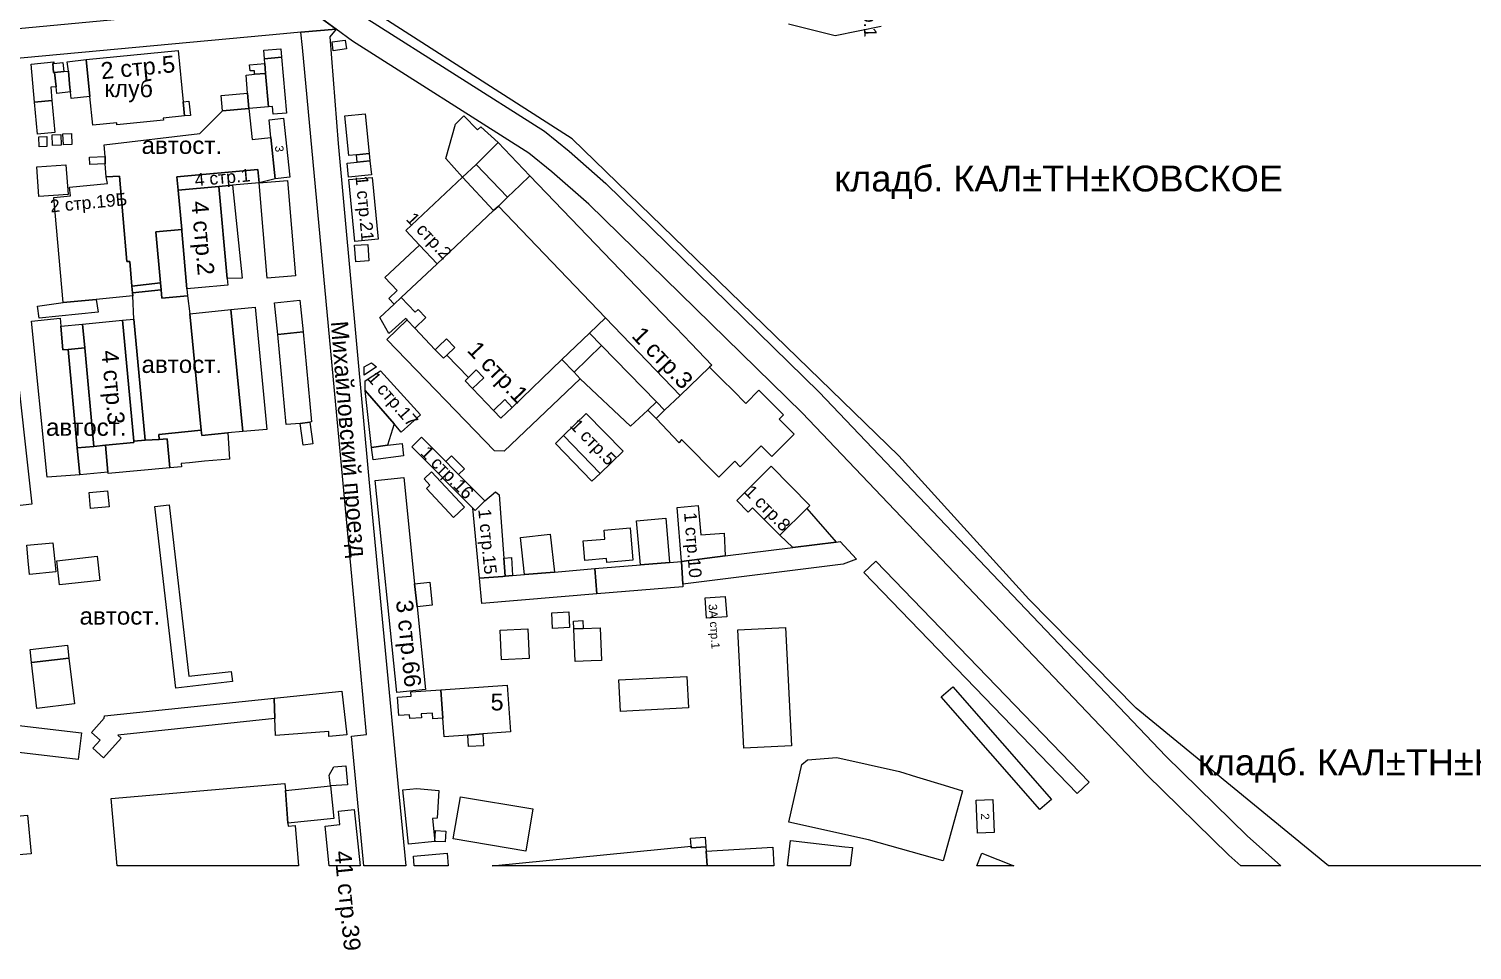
# Model space of a CAD drawing. Header units: metres. Extents: x 9999 to 15101, y 6965 to 11034.
# Drawn here: x 11639 to 12241, y 6965 to 7349 of the extents above; entities that cross this region are included whole.
import ezdxf
from ezdxf.enums import TextEntityAlignment as Align

# ---------------------------------------------------------------- set-up
doc = ezdxf.new("R2010")
doc.units = ezdxf.units.M
doc.header["$MEASUREMENT"] = 0
for name, color, linetype, lineweight in [('Слой 11', 7, 'Continuous', 0), ('Слой 12', 7, 'Continuous', 0), ('Слой 14', 7, 'Continuous', 0), ('Слой 25', 7, 'Continuous', 0), ('Слой 29', 7, 'Continuous', 0), ('Слой 3', 7, 'Continuous', 0), ('Слой 53', 7, 'Continuous', 0), ('Слой 8', 7, 'Continuous', 0), ('Слой 9', 7, 'Continuous', 0)]:
    doc.layers.add(name, color=color, linetype=linetype, lineweight=lineweight)
doc.styles.add('Style-arial', font='arial.shx')
doc.styles.add('Style-p131', font='p131.shx')

msp = doc.modelspace()

# ---------------------------------------------------------------- linework, layer by layer
at = {"layer": 'Слой 11', "color": 8, "linetype": 'Continuous', "lineweight": 0, "flags": 128}
for points in [[(12282.72, 7000), (12181.05, 7000), (12181.05, 7000), (12100.8, 7065.72), (12056.13, 7111.22), (12001.92, 7170.88), (11865.65, 7303.13), (11758.43, 7371.86)], [(11955.84, 7351.04), (11975.36, 7346.24), (11994.56, 7350.08)]]:
    msp.add_lwpolyline(points, dxfattribs=at)
at = {"layer": 'Слой 14', "color": 8, "linetype": 'Continuous', "lineweight": 0, "flags": 128}
for points in [[(11671.36, 7287.2), (11670.94, 7292.64), (11670.81, 7295.72), (11670.5, 7300.64), (11710.34, 7305.28), (11719.87, 7314.74), (11730.82, 7315.68), (11732.17, 7302.82), (11739.96, 7303.69), (11741.78, 7286.41), (11735.11, 7284.7), (11734.6, 7290.33), (11700.81, 7287.3), (11701.31, 7281.67), (11702.79, 7265.23), (11692.05, 7264.26), (11693.95, 7243.09), (11682.06, 7241.71), (11681.11, 7251.99), (11679.94, 7251.88), (11676.8, 7287.52), (11671.36, 7287.2)], [(11687.53, 7177.45), (11682.82, 7227.86), (11682.43, 7237.65), (11682.32, 7238.82), (11694.21, 7240.2), (11694.53, 7236.65), (11705.26, 7237.62), (11706.19, 7230.19), (11710.95, 7181.6), (11693.22, 7179.78), (11693.42, 7177.69), (11687.53, 7177.45)], [(11640.16, 7227.04), (11652.06, 7228.33), (11652.4, 7225.01), (11653.26, 7215.12), (11655.43, 7215.32), (11659.27, 7174.21), (11660.32, 7163), (11646.75, 7162.07), (11640.16, 7227.04)]]:
    msp.add_lwpolyline(points, close=True, dxfattribs=at)
at = {"layer": 'Слой 25', "color": 8, "linetype": 'Continuous', "lineweight": 0, "flags": 128}
for points in [[(11736.96, 7358.72), (11743.95, 7369.64), (11746.41, 7366.02), (11759.57, 7354.35), (11767.16, 7348.83), (11752.54, 7347.54), (11745.27, 7346.87), (11629.58, 7336.15), (11406.36, 7315.48), (11399.53, 7330.44), (11409.28, 7328), (11736.96, 7358.72)], [(11778.7, 7000), (11774.56, 7043.79), (11773.57, 7054.08), (11779.84, 7054.72), (11777.3, 7081.93), (11753.13, 7341.22), (11752.54, 7347.54), (11767.16, 7348.83), (11764.56, 7345.6), (11768.05, 7301.21), (11780.87, 7161.2), (11792.92, 7034.29), (11796.26, 7000), (11778.7, 7000)]]:
    msp.add_lwpolyline(points, close=True, dxfattribs=at)
msp.add_lwpolyline([(11780.48, 7352.96), (11854.08, 7306.24), (11864.32, 7297.92), (11879.68, 7284.48), (11968.64, 7197.44), (12113.28, 7045.76), (12147.2, 7012.48), (12161.24, 7000), (12144.43, 7000), (12144.43, 7000), (12139.46, 7004.41), (12105.14, 7038.1), (11961.49, 7188.8), (11872.63, 7275.78), (11857.18, 7289.32), (11847.55, 7297.14), (11773.99, 7343.86), (11767.16, 7348.83), (11759.57, 7354.35)], dxfattribs=at)
at = {"layer": 'Слой 3', "color": 8, "linetype": 'Continuous', "lineweight": 0, "flags": 128}
for points in [[(11771.51, 7340.58), (11766.03, 7339.84), (11765.53, 7343.48), (11771.01, 7344.23), (11771.51, 7340.58)], [(11664.47, 7320.76), (11662.94, 7336.14), (11701.26, 7339.96), (11703.39, 7318.56), (11703.99, 7312.62), (11695.13, 7311.74), (11695.21, 7310.86), (11675.77, 7308.92), (11675.68, 7309.8), (11665.67, 7308.8), (11664.47, 7320.76)], [(11744.47, 7337.11), (11737.28, 7336.5), (11736.98, 7340.03), (11744.17, 7340.64), (11744.47, 7337.11)], [(11650.4, 7324.77), (11648.19, 7324.57), (11648.7, 7319.01), (11641.41, 7318.34), (11640, 7334.24), (11649.44, 7335.2), (11649.5, 7334.55), (11649, 7334.5), (11649.37, 7330.75), (11649.8, 7330.79), (11650.4, 7324.77)], [(11653.62, 7331.17), (11649.8, 7330.79), (11649.37, 7330.75), (11649, 7334.5), (11649.5, 7334.55), (11653.25, 7334.93), (11653.62, 7331.17)], [(11655.52, 7331.36), (11656.21, 7324.41), (11656.39, 7322.62), (11650.67, 7322.05), (11650.4, 7324.77), (11649.8, 7330.79), (11653.62, 7331.17), (11655.52, 7331.36)], [(11664.47, 7320.76), (11656.7, 7319.93), (11656.39, 7322.62), (11656.21, 7324.41), (11655.52, 7331.36), (11655.09, 7335.15), (11662.94, 7336.14), (11664.47, 7320.76)], [(11737.45, 7334.44), (11737.8, 7330.39), (11733.13, 7329.99), (11733.13, 7331.41), (11731.34, 7331.41), (11731.13, 7333.9), (11737.45, 7334.44)], [(11738.99, 7316.38), (11737.8, 7330.39), (11737.45, 7334.44), (11737.28, 7336.5), (11744.47, 7337.11), (11746.46, 7313.8), (11740.92, 7313.33), (11740.65, 7316.52), (11738.99, 7316.38)], [(11737.8, 7330.39), (11738.99, 7316.38), (11730.82, 7315.68), (11730.27, 7322.11), (11729.63, 7329.69), (11733.13, 7329.99), (11737.8, 7330.39)], [(11730.82, 7315.68), (11719.87, 7314.74), (11719.32, 7321.18), (11730.27, 7322.11), (11730.82, 7315.68)], [(11648.7, 7319.01), (11649.92, 7305.71), (11642.62, 7305.04), (11641.41, 7318.34), (11648.7, 7319.01)], [(11703.39, 7318.56), (11705.83, 7318.8), (11706.42, 7312.86), (11703.99, 7312.62), (11703.39, 7318.56)], [(11775.73, 7296.48), (11772.51, 7296.16), (11770.86, 7312.73), (11779.36, 7313.58), (11781.01, 7297.01), (11775.73, 7296.48)], [(11741.78, 7286.41), (11739.96, 7303.69), (11739.22, 7311.05), (11745.28, 7311.68), (11747.84, 7287.04), (11741.78, 7286.41)], [(11834.83, 7301.5), (11825.57, 7292.42), (11819.85, 7287.04), (11812.97, 7294.85), (11816.97, 7309.21), (11820.47, 7312.64), (11826.14, 7306.9), (11827.54, 7308.16), (11834.83, 7301.5)], [(11646.59, 7299.88), (11643.37, 7299.8), (11643.28, 7303.99), (11646.5, 7304.07), (11646.59, 7299.88)], [(11652.52, 7300.45), (11648.9, 7300.35), (11648.77, 7304.78), (11652.4, 7304.88), (11652.52, 7300.45)], [(11657.01, 7300.74), (11653.48, 7300.57), (11653.26, 7305.21), (11656.79, 7305.38), (11657.01, 7300.74)], [(11834.83, 7301.5), (11848.05, 7287.69), (11843.89, 7283.71), (11838.71, 7278.74), (11825.57, 7292.42), (11834.83, 7301.5)], [(11670.81, 7295.72), (11670.94, 7292.64), (11664.45, 7292.36), (11664.32, 7295.45), (11670.81, 7295.72)], [(11775.73, 7296.48), (11781.01, 7297.01), (11781.31, 7293.95), (11776.03, 7293.42), (11775.73, 7296.48)], [(11642.38, 7291.42), (11654.48, 7292.3), (11655.39, 7279.87), (11643.28, 7278.98), (11642.38, 7291.42)], [(11735.11, 7284.7), (11723.99, 7283.71), (11718.32, 7283.19), (11701.31, 7281.67), (11700.81, 7287.3), (11734.6, 7290.33), (11735.11, 7284.7)], [(11776.03, 7293.42), (11781.31, 7293.95), (11781.9, 7288.11), (11772.38, 7287.16), (11771.8, 7293), (11776.03, 7293.42)], [(11832.88, 7273.17), (11819.85, 7287.04), (11825.57, 7292.42), (11838.71, 7278.74), (11834.86, 7275.04), (11832.88, 7273.17)], [(11653.37, 7234.85), (11649.44, 7278.56), (11656.39, 7279.29), (11656.04, 7282.93), (11671.84, 7284.47), (11671.36, 7287.2), (11676.8, 7287.52), (11679.94, 7251.88), (11681.11, 7251.99), (11682.06, 7241.71), (11682.32, 7238.82), (11682.43, 7237.65), (11667.18, 7236.17), (11653.37, 7234.85)], [(11702.79, 7265.23), (11701.31, 7281.67), (11718.32, 7283.19), (11721.81, 7244.83), (11722, 7242.07), (11709.61, 7240.96), (11705, 7240.55), (11702.84, 7264.6), (11702.79, 7265.23)], [(11721.81, 7244.83), (11718.32, 7283.19), (11723.99, 7283.71), (11728.03, 7245.04), (11721.81, 7244.83)], [(11738.5, 7244.98), (11735.11, 7284.7), (11746.87, 7285.7), (11750.26, 7245.99), (11738.5, 7244.98)], [(11784.67, 7261.2), (11775.02, 7260.27), (11772.54, 7286.09), (11782.19, 7287.02), (11784.67, 7261.2)], [(11809.29, 7251.02), (11801.96, 7258.82), (11796.26, 7264.89), (11819.85, 7287.04), (11832.88, 7273.17), (11809.29, 7251.02)], [(11910.65, 7196.1), (11879.55, 7228.5), (11834.86, 7275.04), (11838.71, 7278.74), (11843.89, 7283.71), (11848.05, 7287.69), (11899.47, 7234.13), (11907.23, 7226.04), (11908.82, 7224.39), (11915.25, 7217.69), (11923.83, 7208.75), (11922.96, 7207.92), (11910.65, 7196.1)], [(11822.37, 7203.6), (11813.38, 7212.94), (11816.66, 7216.09), (11813.21, 7219.69), (11809.92, 7216.52), (11808.52, 7215.18), (11799.98, 7224.08), (11804.67, 7228.58), (11801.41, 7231.99), (11800.2, 7230.83), (11794.26, 7236.91), (11809.29, 7251.02), (11832.88, 7273.17), (11834.86, 7275.04), (11879.55, 7228.5), (11872.83, 7222.05), (11861.38, 7211.06), (11840.63, 7191.13), (11837.54, 7194.35), (11832.85, 7189.84), (11824.09, 7198.97), (11828.78, 7203.47), (11825.64, 7206.74), (11822.37, 7203.6)], [(11702.79, 7265.23), (11702.84, 7264.6), (11705, 7240.55), (11705.26, 7237.62), (11694.53, 7236.65), (11694.21, 7240.2), (11693.95, 7243.09), (11692.05, 7264.26), (11702.79, 7265.23)], [(11780.88, 7252.2), (11775.41, 7251.79), (11774.9, 7258.69), (11780.36, 7259.1), (11780.88, 7252.2)], [(11794.26, 7236.91), (11791.44, 7234.16), (11789.19, 7236.57), (11792.65, 7239.81), (11787.52, 7245.28), (11801.96, 7258.82), (11809.29, 7251.02), (11794.26, 7236.91)], [(11693.95, 7243.09), (11694.21, 7240.2), (11682.32, 7238.82), (11682.06, 7241.71), (11693.95, 7243.09)], [(11667.18, 7236.17), (11667.94, 7230.85), (11643.38, 7228.32), (11642.68, 7233.38), (11653.37, 7234.85), (11667.18, 7236.17)], [(11741.46, 7234.71), (11752.07, 7235.85), (11753.49, 7222.67), (11742.89, 7221.53), (11741.46, 7234.71)], [(11796.82, 7227.53), (11796.79, 7227.56), (11796.15, 7228.21), (11789.16, 7221.94), (11785.44, 7228.64), (11791.44, 7234.16), (11794.26, 7236.91), (11800.2, 7230.83), (11801.41, 7231.99), (11804.67, 7228.58), (11799.98, 7224.08), (11796.82, 7227.53)], [(11711.17, 7179.42), (11710.95, 7181.6), (11706.19, 7230.19), (11723.33, 7231.87), (11728.31, 7181.1), (11721.99, 7180.57), (11711.17, 7179.42)], [(11662.33, 7215.97), (11655.43, 7215.32), (11653.26, 7215.12), (11652.4, 7225.01), (11661.41, 7225.86), (11662.33, 7215.97)], [(11662.33, 7215.97), (11661.41, 7225.86), (11678.12, 7227.42), (11682.83, 7177.01), (11682.89, 7176.42), (11670.96, 7175.3), (11666.17, 7174.86), (11662.33, 7215.97)], [(11687.53, 7177.45), (11682.83, 7177.01), (11678.12, 7227.42), (11682.82, 7227.86), (11687.53, 7177.45)], [(11879.55, 7228.5), (11910.65, 7196.1), (11904.19, 7189.9), (11900.78, 7193.4), (11877.84, 7216.92), (11872.83, 7222.05), (11879.55, 7228.5)], [(11816.66, 7216.09), (11813.38, 7212.94), (11811.97, 7211.59), (11808.52, 7215.18), (11809.92, 7216.52), (11813.21, 7219.69), (11816.66, 7216.09)], [(11866.41, 7205.74), (11861.38, 7211.06), (11872.83, 7222.05), (11877.84, 7216.92), (11866.41, 7205.74)], [(11877.84, 7216.92), (11900.78, 7193.4), (11897.21, 7189.91), (11890.02, 7183.27), (11868.96, 7203.04), (11866.41, 7205.74), (11877.84, 7216.92)], [(11640.26, 7150.74), (11623.21, 7148.87), (11622.07, 7159.3), (11625.55, 7159.68), (11620.63, 7204.71), (11617.14, 7204.33), (11616.08, 7214.07), (11633.13, 7215.93), (11640.26, 7150.74)], [(11666.17, 7174.86), (11659.27, 7174.21), (11655.43, 7215.32), (11662.33, 7215.97), (11666.17, 7174.86)], [(11778.85, 7204.58), (11778.85, 7207.98), (11782.01, 7209.74), (11784.07, 7207.98), (11778.85, 7204.58)], [(11802.34, 7188.05), (11794.38, 7180.82), (11791.34, 7184.31), (11779.26, 7198.14), (11779.26, 7202.14), (11785.7, 7206.37), (11802.34, 7188.05)], [(11820.95, 7202.24), (11822.37, 7203.6), (11825.64, 7206.74), (11828.78, 7203.47), (11824.09, 7198.97), (11820.95, 7202.24)], [(11910.24, 7176.32), (11900.62, 7186.42), (11904.19, 7189.9), (11910.65, 7196.1), (11922.96, 7207.92), (11928.4, 7202.49), (11932.65, 7198.23), (11938.08, 7192.8), (11943.52, 7198.24), (11953.76, 7188), (11951.92, 7186.16), (11958.16, 7179.92), (11948.88, 7170.64), (11944.48, 7175.04), (11935.76, 7166.32), (11933.44, 7168.64), (11926.87, 7162.07), (11911.28, 7177.68), (11910.24, 7176.32)], [(11781.92, 7174.45), (11779.26, 7198.14), (11791.34, 7184.31), (11788.66, 7175.33), (11781.92, 7174.45)], [(11840.63, 7191.13), (11835.93, 7186.63), (11832.85, 7189.84), (11837.54, 7194.35), (11840.63, 7191.13)], [(11904.19, 7189.9), (11900.62, 7186.42), (11897.21, 7189.91), (11900.78, 7193.4), (11904.19, 7189.9)], [(11877.37, 7163.58), (11862.01, 7179.42), (11871.52, 7188.64), (11886.88, 7172.8), (11877.37, 7163.58)], [(11706.05, 7168.07), (11702.52, 7167.73), (11702.65, 7166.4), (11697.84, 7165.94), (11696.7, 7178), (11693.42, 7177.69), (11693.22, 7179.78), (11710.95, 7181.6), (11711.17, 7179.42), (11721.99, 7180.57), (11722.79, 7169.6), (11712.28, 7168.65), (11706.05, 7168.07)], [(11756.25, 7184.98), (11757.46, 7175.88), (11753.4, 7175.34), (11752.19, 7184.44), (11756.25, 7184.98)], [(11666.17, 7174.86), (11670.96, 7175.3), (11672.01, 7164.09), (11660.32, 7163), (11659.27, 7174.21), (11666.17, 7174.86)], [(11670.96, 7175.3), (11682.89, 7176.42), (11682.83, 7177.01), (11687.53, 7177.45), (11693.42, 7177.69), (11696.7, 7178), (11697.84, 7165.94), (11672.06, 7163.51), (11672.01, 7164.09), (11670.96, 7175.3)], [(11781.92, 7174.45), (11788.66, 7175.33), (11794.67, 7176.11), (11795.34, 7170.94), (11782.58, 7169.28), (11781.92, 7174.45)], [(11829.2, 7152.16), (11825.15, 7148.12), (11824.22, 7149.05), (11798.72, 7174.65), (11802.78, 7178.69), (11812.91, 7168.52), (11815.85, 7165.56), (11818.29, 7163.11), (11829.2, 7152.16)], [(11818.29, 7163.11), (11815.85, 7165.56), (11812.91, 7168.52), (11815.37, 7170.97), (11820.75, 7165.56), (11818.29, 7163.11)], [(11820.76, 7149.57), (11816.18, 7145.24), (11804.82, 7157.27), (11806.34, 7158.71), (11803.85, 7161.35), (11806.91, 7164.23), (11820.76, 7149.57)], [(11948.64, 7166.56), (11964.79, 7150.25), (11963.54, 7149.02), (11952.2, 7137.8), (11940.81, 7149.27), (11939.01, 7147.49), (11934.24, 7152.31), (11948.64, 7166.56)], [(11804.48, 7073.53), (11792.52, 7072.3), (11783.42, 7160.62), (11795.39, 7161.86), (11799.94, 7117.54), (11800.93, 7107.99), (11804.48, 7073.53)], [(11671.91, 7156.3), (11672.51, 7149.65), (11664.83, 7148.96), (11664.23, 7155.6), (11671.91, 7156.3)], [(11829.2, 7152.16), (11833.6, 7155.89), (11835.17, 7154.72), (11837.09, 7128.29), (11837.75, 7120.75), (11836.71, 7120.66), (11827.04, 7119.85), (11824.22, 7149.05), (11825.15, 7148.12), (11829.2, 7152.16)], [(11906.29, 7126.49), (11894.11, 7125.47), (11892.47, 7143.79), (11904.64, 7144.88), (11906.29, 7126.49)], [(11929.5, 7129.18), (11911.25, 7126.91), (11909.36, 7149.44), (11918.22, 7150.18), (11919.36, 7137.92), (11928.96, 7138.72), (11929.5, 7129.18)], [(11952.2, 7137.8), (11963.54, 7149.02), (11975.78, 7134.94), (11957.66, 7132.68), (11952.2, 7137.8)], [(11870.16, 7135.44), (11879.25, 7136.23), (11878.92, 7139.98), (11889.77, 7140.93), (11890.95, 7127.38), (11880.1, 7126.43), (11879.95, 7128.15), (11870.87, 7127.35), (11870.16, 7135.44)], [(11649.1, 7134.66), (11649.71, 7128.17), (11650.25, 7122.49), (11639.3, 7121.45), (11638.77, 7127.08), (11638.15, 7133.63), (11649.1, 7134.66)], [(11858.25, 7122.47), (11845.77, 7121.42), (11844.04, 7136.93), (11856.48, 7138.32), (11858.25, 7122.47)], [(11911.25, 7126.91), (11929.5, 7129.18), (11957.66, 7132.68), (11975.78, 7134.94), (11977.43, 7135.14), (11984.16, 7127.84), (11978.72, 7125.76), (11911.78, 7117.4), (11911.25, 7126.91)], [(11650.71, 7127.14), (11667.53, 7129.04), (11668.67, 7119), (11651.85, 7117.1), (11650.71, 7127.14)], [(11840.77, 7121), (11837.75, 7120.75), (11837.09, 7128.29), (11840.3, 7128.49), (11840.77, 7121)], [(11911.78, 7117.4), (11911.84, 7116.32), (11875.95, 7113.38), (11875.07, 7123.88), (11894.11, 7125.47), (11906.29, 7126.49), (11911.25, 7126.91), (11911.78, 7117.4)], [(12076.3, 7030.07), (11987.34, 7122.23), (11992.32, 7127.04), (12081.28, 7034.88), (12076.3, 7030.07)], [(11837.75, 7120.75), (11840.77, 7121), (11845.77, 7121.42), (11858.25, 7122.47), (11875.07, 7123.88), (11875.95, 7113.38), (11827.92, 7109.35), (11827.04, 7119.85), (11836.71, 7120.66), (11837.75, 7120.75)], [(11799.94, 7117.54), (11806.3, 7118.19), (11807.28, 7108.65), (11800.93, 7107.99), (11799.94, 7117.54)], [(11921.11, 7111.66), (11929.51, 7112.26), (11930.11, 7103.86), (11921.71, 7103.26), (11921.11, 7111.66)], [(11857.44, 7099), (11857.09, 7105.52), (11864.21, 7105.9), (11864.56, 7099.39), (11857.44, 7099)], [(11836.18, 7085.9), (11835.63, 7098.29), (11847.09, 7098.8), (11847.65, 7086.41), (11836.18, 7085.9)], [(11870.28, 7098.91), (11866.33, 7098.75), (11866.18, 7102.03), (11870.14, 7102.2), (11870.28, 7098.91)], [(11866.9, 7085.22), (11866.33, 7098.75), (11870.28, 7098.91), (11877.29, 7099.21), (11877.72, 7089.04), (11877.87, 7085.63), (11873.6, 7085.51), (11866.9, 7085.22)], [(11937.28, 7049.05), (11934.72, 7098.33), (11954.56, 7099.36), (11957.12, 7050.08), (11937.28, 7049.05)], [(11655.78, 7086.57), (11640.21, 7084.79), (11639.6, 7090.15), (11655.12, 7091.94), (11655.78, 7086.57)], [(11640.21, 7084.79), (11655.78, 7086.57), (11658.08, 7067.57), (11642.4, 7065.63), (11640.21, 7084.79)], [(11914.11, 7065.83), (11885.79, 7064.39), (11885.12, 7077.52), (11913.44, 7078.96), (11914.11, 7065.83)], [(11741.58, 7061.37), (11741.34, 7069.91), (11769.6, 7072.8), (11771.68, 7054.56), (11764.16, 7053.92), (11764.16, 7056), (11741.95, 7054.36), (11741.58, 7061.37)], [(11810.87, 7073.41), (11811.71, 7061.61), (11807.57, 7061.32), (11807.4, 7063.69), (11802.64, 7063.35), (11802.75, 7061.75), (11797.95, 7061.41), (11797.84, 7062.94), (11793.33, 7062.62), (11792.79, 7070.24), (11798.5, 7070.65), (11798.37, 7072.52), (11810.87, 7073.41)], [(11838.46, 7075.35), (11839.85, 7055.78), (11828.37, 7054.96), (11822.14, 7054.52), (11812.26, 7053.81), (11810.87, 7073.41), (11838.46, 7075.35)], [(12024.42, 7074.65), (12065.49, 7027.66), (12060.65, 7023.43), (12019.58, 7070.42), (12024.42, 7074.65)], [(11676.12, 7054.41), (11677.52, 7053.16), (11670.21, 7044.99), (11665.71, 7049.01), (11668.73, 7052.39), (11665.17, 7055.57), (11670.49, 7061.52), (11670.61, 7062.45), (11741.34, 7069.91), (11741.58, 7061.37), (11676.12, 7054.41)], [(11633.8, 7058.63), (11660.96, 7055.42), (11659.65, 7044.34), (11632.49, 7047.56), (11633.8, 7058.63)], [(11822.14, 7054.52), (11828.37, 7054.96), (11828.64, 7050.08), (11822.4, 7049.73), (11822.14, 7054.52)], [(11961.44, 7042.24), (11963.84, 7044.16), (11976, 7045.12), (12002.08, 7039.36), (12009.23, 7037.15), (12020.83, 7033.56), (12028.48, 7031.2), (12020.32, 7002.08), (11989.28, 7010.88), (11956.03, 7018.21), (11961.44, 7042.24)], [(11764.8, 7033.28), (11764.25, 7037.76), (11766.2, 7041.2), (11771.25, 7041.67), (11771.99, 7033.79), (11764.8, 7033.28)], [(11675.85, 7000), (11673.42, 7028.05), (11745.86, 7034.33), (11746.08, 7031.36), (11747.11, 7017.75), (11747.2, 7016.55), (11750.08, 7016.8), (11751.54, 7000), (11675.85, 7000)], [(11747.11, 7017.75), (11746.08, 7031.36), (11764.8, 7033.28), (11766.19, 7019.7), (11747.11, 7017.75)], [(11795.04, 7031.68), (11800.82, 7032.28), (11810.08, 7031.36), (11809.28, 7019.84), (11807.34, 7019.68), (11808.34, 7010.19), (11797.41, 7009.05), (11795.04, 7031.68)], [(11846.31, 7006.12), (11816.07, 7011.24), (11819.04, 7028.8), (11849.28, 7023.68), (11846.31, 7006.12)], [(12041.63, 7013.86), (12034.67, 7013.56), (12034.08, 7027.36), (12041.03, 7027.66), (12041.63, 7013.86)], [(11558.13, 7000), (11556.85, 7013.31), (11585.6, 7016.07), (11592.3, 7016.72), (11598.9, 7017.35), (11638.52, 7021.16), (11640.07, 7005.04), (11634.67, 7004.52), (11602.51, 7001.43), (11594.38, 7000.66), (11587.61, 7000), (11558.13, 7000)], [(11764.23, 7000), (11762.56, 7016.48), (11768.8, 7017.28), (11768.16, 7022.72), (11774.72, 7023.52), (11777.17, 7000), (11764.23, 7000)], [(11808.34, 7010.19), (11808.6, 7014.7), (11812.91, 7014.45), (11812.65, 7009.95), (11808.34, 7010.19)], [(11832.32, 7000), (11915.2, 7008.19), (11915.24, 7007.53), (11921.4, 7007.9), (11921.51, 7006.08), (11921.87, 7000), (11832.32, 7000)], [(11915.24, 7007.53), (11915.2, 7008.19), (11915, 7011.51), (11921.17, 7011.87), (11921.4, 7007.9), (11915.24, 7007.53)], [(11921.51, 7006.08), (11949.26, 7007.72), (11949.72, 7000), (11921.87, 7000), (11921.51, 7006.08)], [(11955.47, 7000), (11956.67, 7010.51), (11979.35, 7007.93), (11982.48, 7007.57), (11981.62, 7000), (11955.47, 7000)], [(11799.76, 7000), (11799.4, 7003.96), (11813.48, 7005.26), (11813.96, 7000), (11799.76, 7000)], [(12034.4, 7000), (12036.48, 7005.28), (12049.88, 7000), (12034.4, 7000)]]:
    msp.add_lwpolyline(points, close=True, dxfattribs=at)
at = {"layer": 'Слой 53', "color": 8, "linetype": 'Continuous', "lineweight": 0, "flags": 128}
for points in [[(11723.33, 7231.87), (11733.37, 7232.86), (11738.36, 7181.93), (11728.31, 7181.1), (11723.33, 7231.87)], [(11796.79, 7227.56), (11796.82, 7227.53), (11799.98, 7224.08), (11808.52, 7215.18), (11811.97, 7211.59), (11813.38, 7212.94), (11822.37, 7203.6), (11820.95, 7202.24), (11824.09, 7198.97), (11832.85, 7189.84), (11835.93, 7186.63), (11840.63, 7191.13), (11861.38, 7211.06), (11866.41, 7205.74), (11868.96, 7203.04), (11837.28, 7172.8), (11833.28, 7172.96), (11788.39, 7219.45), (11796.79, 7227.56)], [(11742.89, 7221.53), (11753.49, 7222.67), (11756.97, 7185.03), (11756.25, 7184.98), (11752.19, 7184.44), (11746.34, 7184.05), (11742.89, 7221.53)], [(11862.01, 7179.42), (11877.37, 7163.58), (11873.9, 7160.38), (11858.62, 7176.13), (11862.01, 7179.42)], [(11691.57, 7149.74), (11697.5, 7150.43), (11705.76, 7079.02), (11723.46, 7081.07), (11723.95, 7076.77), (11700.33, 7074.04), (11691.57, 7149.74)]]:
    msp.add_lwpolyline(points, close=True, dxfattribs=at)

# ---------------------------------------------------------------- texts
at = {"layer": 'Слой 12', "color": 8, "linetype": 'Continuous', "lineweight": 0, "style": 'Style-arial'}
for p in [(11974.99, 7281.14), (12126.62, 7037.77)]:
    msp.add_text('кладб. КАЛ±ТН±КОВСКОЕ', height=10.8, dxfattribs=at).set_placement(p)
at = {"layer": 'Слой 14', "color": 8, "linetype": 'Continuous', "lineweight": 0, "style": 'Style-arial'}
for p in [(11686.06, 7296.82), (11686.04, 7205.48), (11646.2, 7179.27), (11660.2, 7100.55)]:
    msp.add_text('автост.', height=7.2, dxfattribs=at).set_placement(p)
at = {"layer": 'Слой 29', "color": 8, "linetype": 'Continuous', "lineweight": 0, "style": 'Style-p131'}
msp.add_text('Михайловский проезд', height=7.2, rotation=274.7, dxfattribs=at).set_placement((11764.94, 7226.83))
at = {"layer": 'Слой 8', "color": 8, "linetype": 'Continuous', "lineweight": 0, "style": 'Style-p131'}
msp.add_text('клуб', height=7.2, dxfattribs=at).set_placement((11670.61, 7320.47))
at = {"layer": 'Слой 9', "color": 8, "linetype": 'Continuous', "lineweight": 0, "style": 'Style-arial'}
for s, height, rotation, p in [('11 стр.1', 5.25, 271, (11989.83, 7359.14)), ('3', 3.5, 275.9, (11743.54, 7298.95)), ('2 стр.19Б', 5.25, 5.5, (11663.97, 7276.54)), ('4 стр.2', 7, 275.1, (11711.67, 7261.73)), ('3 стр.66', 7, 275.8, (11797.48, 7092.69)), ('2', 3.5, 272.4, (12037.86, 7020.54))]:
    msp.add_text(s, height=height, rotation=rotation, dxfattribs=at).set_placement(p, align=Align.MIDDLE_CENTER)
for s, height, rotation, p in [('2 стр.5', 7, 5.6, (11669.38, 7327.91)), ('4 стр.1', 5.25, 5.1, (11708.46, 7283.32)), ('1 стр.3', 7, 313.8, (11890.08, 7220.64)), ('1 стр.1', 7, 313.8, (11821.44, 7214.66)), ('4 стр.3', 7, 275.3, (11669.29, 7214.69)), ('3А стр.1', 3.5, 274, (11922.49, 7109.05)), ('41 стр.39', 7, 275.7, (11766.45, 7005.97))]:
    msp.add_text(s, height=height, rotation=rotation, dxfattribs=at).set_placement(p)
for s, rotation, p in [('1 стр.21', 275.4, (11776.55, 7273.8)), ('1 стр.2', 313.1, (11804.04, 7260.87)), ('1 стр.17', 311.1, (11788.88, 7192.77)), ('1 стр.5', 314.1, (11872.46, 7174.86)), ('1 стр.16', 314.8, (11811.68, 7162.13)), ('1 стр.8', 314.7, (11945.29, 7147.28)), ('1 стр.15', 275.5, (11827.77, 7134.92)), ('1 стр.10', 274.7, (11913.4, 7133.51))]:
    msp.add_text(s, height=5.25, rotation=rotation, dxfattribs=at).set_placement(p, align=Align.CENTER)
msp.add_text('5', height=7, dxfattribs=at).set_placement((11831.61, 7064.78))

doc.saveas('drawing.dxf')
